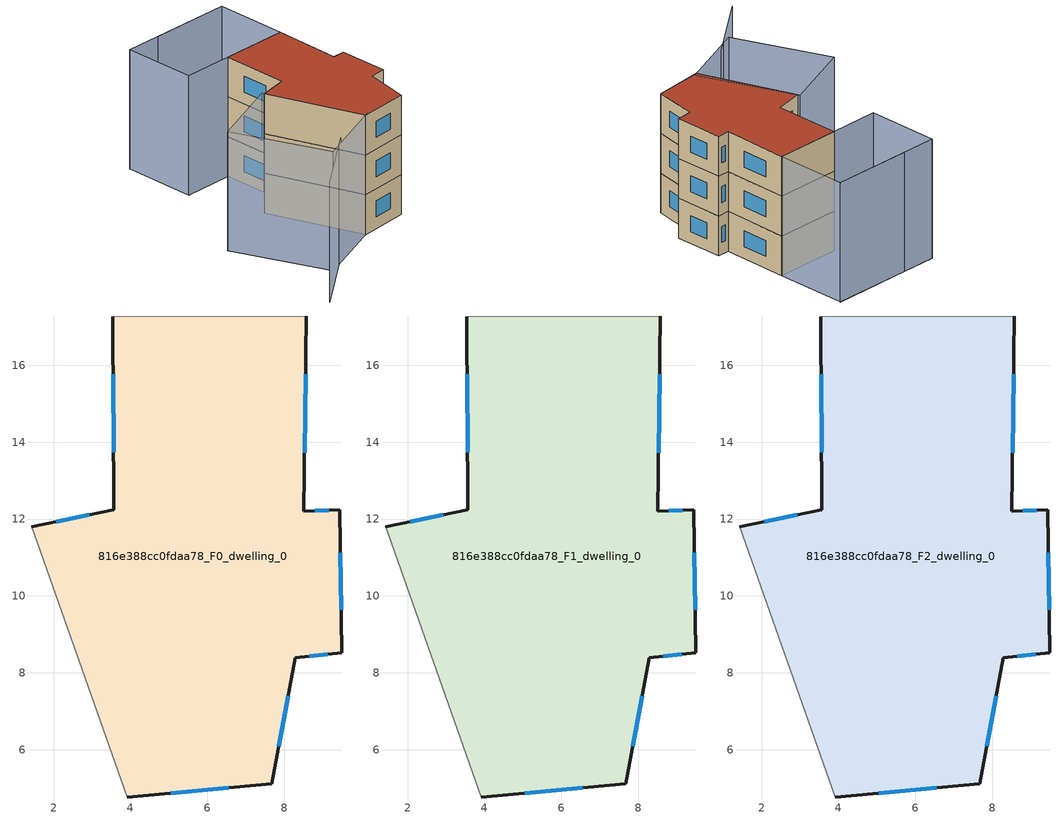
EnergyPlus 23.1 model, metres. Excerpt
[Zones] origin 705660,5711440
816e388cc0fdaa78_F0_dwelling_0
 floor ground (EU_floor_Construction): 8.58,17.28 8.51,12.2 9.44,12.24 9.5,8.52 8.29,8.38 7.68,5.11 3.92,4.77 1.44,11.8 3.57,12.24 3.54,17.27 z0
 wall outside (EU_wall_Construction): 3.92,4.77 7.68,5.11 8.29,8.38 9.5,8.52 9.44,12.24 8.51,12.2 8.58,17.28 / 3.54,17.27 3.57,12.24 1.44,11.8 z0:3
 wall adiabatic (EU_wall_Construction): 1.44,11.8 3.92,4.77 / 8.58,17.28 3.54,17.27 z0:3
 window (EU_Window_Construction): 9.16,12.23 8.79,12.21 / 9.48,9.64 9.46,11.13 / 8.65,8.43 9.14,8.48 / 7.86,6.09 8.11,7.4 / 5.05,4.87 6.56,5.01 / 2.93,12.11 2.07,11.93 / 3.55,15.76 3.56,13.74 / 8.53,13.72 8.56,15.76 z0.9:2.1
816e388cc0fdaa78_F1_dwelling_0
 floor to 816e388cc0fdaa78_F0_dwelling_0 (EU_floor_Construction): 8.58,17.28 8.51,12.2 9.44,12.24 9.5,8.52 8.29,8.38 7.68,5.11 3.92,4.77 1.44,11.8 3.57,12.24 3.54,17.27 z3
 wall outside (EU_wall_Construction): 3.92,4.77 7.68,5.11 8.29,8.38 9.5,8.52 9.44,12.24 8.51,12.2 8.58,17.28 / 3.54,17.27 3.57,12.24 1.44,11.8 z3:6
 wall adiabatic (EU_wall_Construction): 1.44,11.8 3.92,4.77 / 8.58,17.28 3.54,17.27 z3:6
 window (EU_Window_Construction): 9.16,12.23 8.79,12.21 / 9.48,9.64 9.46,11.13 / 8.65,8.43 9.14,8.48 / 7.86,6.09 8.11,7.4 / 5.05,4.87 6.56,5.01 / 2.93,12.11 2.07,11.93 / 3.55,15.76 3.56,13.74 / 8.53,13.72 8.56,15.76 z3.9:5.1
816e388cc0fdaa78_F2_dwelling_0
 floor to 816e388cc0fdaa78_F1_dwelling_0 (EU_floor_Construction): 8.58,17.28 8.51,12.2 9.44,12.24 9.5,8.52 8.29,8.38 7.68,5.11 3.92,4.77 1.44,11.8 3.57,12.24 3.54,17.27 z6
 wall outside (EU_wall_Construction): 3.92,4.77 7.68,5.11 8.29,8.38 9.5,8.52 9.44,12.24 8.51,12.2 8.58,17.28 / 3.54,17.27 3.57,12.24 1.44,11.8 z6:9
 wall adiabatic (EU_wall_Construction): 1.44,11.8 3.92,4.77 / 8.58,17.28 3.54,17.27 z6:9
 window (EU_Window_Construction): 9.16,12.23 8.79,12.21 / 9.48,9.64 9.46,11.13 / 8.65,8.43 9.14,8.48 / 7.86,6.09 8.11,7.4 / 5.05,4.87 6.56,5.01 / 2.93,12.11 2.07,11.93 / 3.55,15.76 3.56,13.74 / 8.53,13.72 8.56,15.76 z6.9:8.1
 roof outside (EU_roof_Construction): 7.68,5.11 8.29,8.38 9.5,8.52 9.44,12.24 8.51,12.2 8.58,17.28 3.54,17.27 3.57,12.24 1.44,11.8 3.92,4.77 z9
shading: 0.41,3.67 -4.76,-0.34 / 8.57,22.75 -0.24,22.73 / 4.23,4.89 -1.35,2.64 / -1.35,2.64 -4.22,9.73 / -4.22,9.73 1.36,11.99 / 1.36,11.99 4.23,4.89 / -0.25,22.73 8.56,22.75 / 8.56,22.75 8.58,17.28 / 8.58,17.28 -0.24,17.26 / -0.24,17.26 -0.25,22.73 z0:9
[Building]
EU S2 Campaign: North Axis=0; Terrain=City; Solar Distribution=FullExterior
[Site:Location]
London: Latitude=51.5; Longitude=-0.5; Time Zone=0; Elevation=25
[SizingPeriod:WeatherFileDays]
AnnualSizingPeriod: Begin Month=1; Begin Day of Month=1; End Month=12; End Day of Month=31; Day of Week for Start Day=Monday; Use Weather File Daylight Saving Period=No; Use Weather File Rain and Snow Indicators=No
[MATERIAL]
EU_InternalMass_Material: Roughness=MediumRough; Thickness=0.1; Conductivity=1; Density=1800; Specific Heat=900; Thermal Absorptance=0.9; Solar Absorptance=0.7; Visible Absorptance=0.7
[MATERIAL:NOMASS] Roughness=MediumRough; Thermal Absorptance=0.9; Solar Absorptance=0.7; Visible Absorptance=0.7
Name | Thermal Resistance
EU_wall_NoMass | 1.04674
EU_roof_NoMass | 4.32442
EU_floor_NoMass | 2.04616
[WINDOWMATERIAL:SIMPLEGLAZINGSYSTEM]
EU_Window_SimpleGlazing: UFactor=4.25843; Solar Heat Gain Coefficient=0.85; Visible Transmittance=0.85
[CONSTRUCTION]
EU_wall_Construction: EU_wall_NoMass
EU_roof_Construction: EU_roof_NoMass
EU_floor_Construction: EU_floor_NoMass
EU_Window_Construction: EU_Window_SimpleGlazing
EU_InternalMass_Construction: EU_InternalMass_Material
[ZONE] Type=1; Multiplier=1; Ceiling Height=autocalculate; Floor Area=autocalculate; Part of Total Floor Area=Yes
Name | Volume
816e388cc0fdaa78_F0_dwelling_0 | 209.21
816e388cc0fdaa78_F1_dwelling_0; 816e388cc0fdaa78_F2_dwelling_0 | 209.208
[INTERNALMASS] Construction=EU_InternalMass_Construction; Surface Area=69.7361
Name | Zone or ZoneList
816e388cc0fdaa78_F0_dwelling_0_EU_InternalMass | 816e388cc0fdaa78_F0_dwelling_0
816e388cc0fdaa78_F1_dwelling_0_EU_InternalMass | 816e388cc0fdaa78_F1_dwelling_0
816e388cc0fdaa78_F2_dwelling_0_EU_InternalMass | 816e388cc0fdaa78_F2_dwelling_0
[OTHEREQUIPMENT] Fuel Type=Electricity; Design Level Calculation Method=Watts/Area; Power per Zone Floor Area=1; Fraction Latent=0; Fraction Radiant=0; Fraction Lost=0; Carbon Dioxide Generation Rate=0; EndUse Subcategory=EU_Step8_InternalGains
Name | Zone or ZoneList or Space or SpaceList | Schedule
EU_Step8_InternalGain_816e388cc0fdaa78_F0_dwelling_0_f000 | 816e388cc0fdaa78_F0_dwelling_0 | EU_Step8_GainSchedule_816e388cc0fdaa78_F0_dwelling_0_f000
EU_Step8_InternalGain_816e388cc0fdaa78_F1_dwelling_0_f000 | 816e388cc0fdaa78_F1_dwelling_0 | EU_Step8_GainSchedule_816e388cc0fdaa78_F1_dwelling_0_f000
EU_Step8_InternalGain_816e388cc0fdaa78_F2_dwelling_0_f000 | 816e388cc0fdaa78_F2_dwelling_0 | EU_Step8_GainSchedule_816e388cc0fdaa78_F2_dwelling_0_f000
[ZONEVENTILATION:DESIGNFLOWRATE] Schedule=EU_AlwaysOn; Design Flow Rate Calculation Method=AirChanges/Hour; Air Changes per Hour=0.488719; Ventilation Type=Natural; Fan Pressure Rise=0; Fan Total Efficiency=1; Constant Term Coefficient=1; Temperature Term Coefficient=0; Velocity Term Coefficient=0; Velocity Squared Term Coefficient=0; Minimum Indoor Temperature=-100; Maximum Indoor Temperature=100; Delta Temperature=-100; Minimum Outdoor Temperature=-100; Maximum Outdoor Temperature=100; Maximum Wind Speed=40
Name | Zone or ZoneList or Space or SpaceList
EU_ConstantAir_816e388cc0fdaa78_F0_dwelling_0 | 816e388cc0fdaa78_F0_dwelling_0
EU_ConstantAir_816e388cc0fdaa78_F1_dwelling_0 | 816e388cc0fdaa78_F1_dwelling_0
EU_ConstantAir_816e388cc0fdaa78_F2_dwelling_0 | 816e388cc0fdaa78_F2_dwelling_0
[HVACTEMPLATE:THERMOSTAT] Constant Heating Setpoint=20; Constant Cooling Setpoint=50
EU_HeatOnly_816e388cc0fdaa78_F0_dwelling_0; EU_HeatOnly_816e388cc0fdaa78_F1_dwelling_0; EU_HeatOnly_816e388cc0fdaa78_F2_dwelling_0
[HVACTEMPLATE:ZONE:IDEALLOADSAIRSYSTEM] System Availability Schedule=EU_AlwaysOn; Maximum Heating Supply Air Temperature=50; Minimum Cooling Supply Air Temperature=13; Maximum Heating Supply Air Humidity Ratio=0.0156; Minimum Cooling Supply Air Humidity Ratio=0.0077; Heating Limit=NoLimit; Cooling Limit=NoLimit; Heating Availability Schedule=EU_AlwaysOn; Cooling Availability Schedule=EU_CoolingOff; Dehumidification Control Type=ConstantSensibleHeatRatio; Cooling Sensible Heat Ratio=0.7; Dehumidification Setpoint=60; Humidification Control Type=None; Humidification Setpoint=30; Outdoor Air Method=None; Outdoor Air Flow Rate per Person=0.00944; Outdoor Air Flow Rate per Zone Floor Area=0; Outdoor Air Flow Rate per Zone=0; Demand Controlled Ventilation Type=None; Outdoor Air Economizer Type=NoEconomizer; Heat Recovery Type=None; Sensible Heat Recovery Effectiveness=0.7; Latent Heat Recovery Effectiveness=0.65
Name | Template Thermostat
816e388cc0fdaa78_F0_dwelling_0 | EU_HeatOnly_816e388cc0fdaa78_F0_dwelling_0
816e388cc0fdaa78_F1_dwelling_0 | EU_HeatOnly_816e388cc0fdaa78_F1_dwelling_0
816e388cc0fdaa78_F2_dwelling_0 | EU_HeatOnly_816e388cc0fdaa78_F2_dwelling_0
[SIZING:ZONE] Zone Cooling Design Supply Air Temperature Input Method=SupplyAirTemperature; Zone Cooling Design Supply Air Temperature=13; Zone Heating Design Supply Air Temperature Input Method=SupplyAirTemperature; Zone Heating Design Supply Air Temperature=50; Zone Cooling Design Supply Air Humidity Ratio=0.008; Zone Heating Design Supply Air Humidity Ratio=0.008; Cooling Design Air Flow Method=DesignDay; Cooling Design Air Flow Rate=0; Cooling Minimum Air Flow per Zone Floor Area=0.000762; Cooling Minimum Air Flow=0; Cooling Minimum Air Flow Fraction=0.2; Heating Design Air Flow Method=DesignDay; Heating Design Air Flow Rate=0; Heating Maximum Air Flow per Zone Floor Area=0.002032; Heating Maximum Air Flow=0.141576; Heating Maximum Air Flow Fraction=0.3; Account for Dedicated Outdoor Air System=No; Dedicated Outdoor Air System Control Strategy=NeutralSupplyAir; Dedicated Outdoor Air Low Setpoint Temperature for Design=autosize; Dedicated Outdoor Air High Setpoint Temperature for Design=autosize; Zone Load Sizing Method=Sensible Load Only No Latent Load; Zone Latent Cooling Design Supply Air Humidity Ratio Input Method=HumidityRatioDifference; Zone Cooling Design Supply Air Humidity Ratio Difference=0.005; Zone Latent Heating Design Supply Air Humidity Ratio Input Method=HumidityRatioDifference; Zone Humidification Design Supply Air Humidity Ratio Difference=0.005
816e388cc0fdaa78_F0_dwelling_0; 816e388cc0fdaa78_F1_dwelling_0; 816e388cc0fdaa78_F2_dwelling_0
[SCHEDULE:CONSTANT]
Name | Hourly Value
EU_AlwaysOn | 1
EU_CoolingOff | 0
[SCHEDULE:FILE] Column Number=1; Rows to Skip at Top=0; Number of Hours of Data=8760; Column Separator=Comma; Interpolate to Timestep=No; Minutes per Item=60; Adjust Schedule for Daylight Savings=Yes
Name | File
EU_Step8_GainSchedule_816e388cc0fdaa78_F0_dwelling_0_f000 | ../../schedules/816e388cc0fdaa78/816e388cc0fdaa78_F0_dwelling_0_f000_gain.csv
EU_Step8_GainSchedule_816e388cc0fdaa78_F1_dwelling_0_f000 | ../../schedules/816e388cc0fdaa78/816e388cc0fdaa78_F1_dwelling_0_f000_gain.csv
EU_Step8_GainSchedule_816e388cc0fdaa78_F2_dwelling_0_f000 | ../../schedules/816e388cc0fdaa78/816e388cc0fdaa78_F2_dwelling_0_f000_gain.csv
